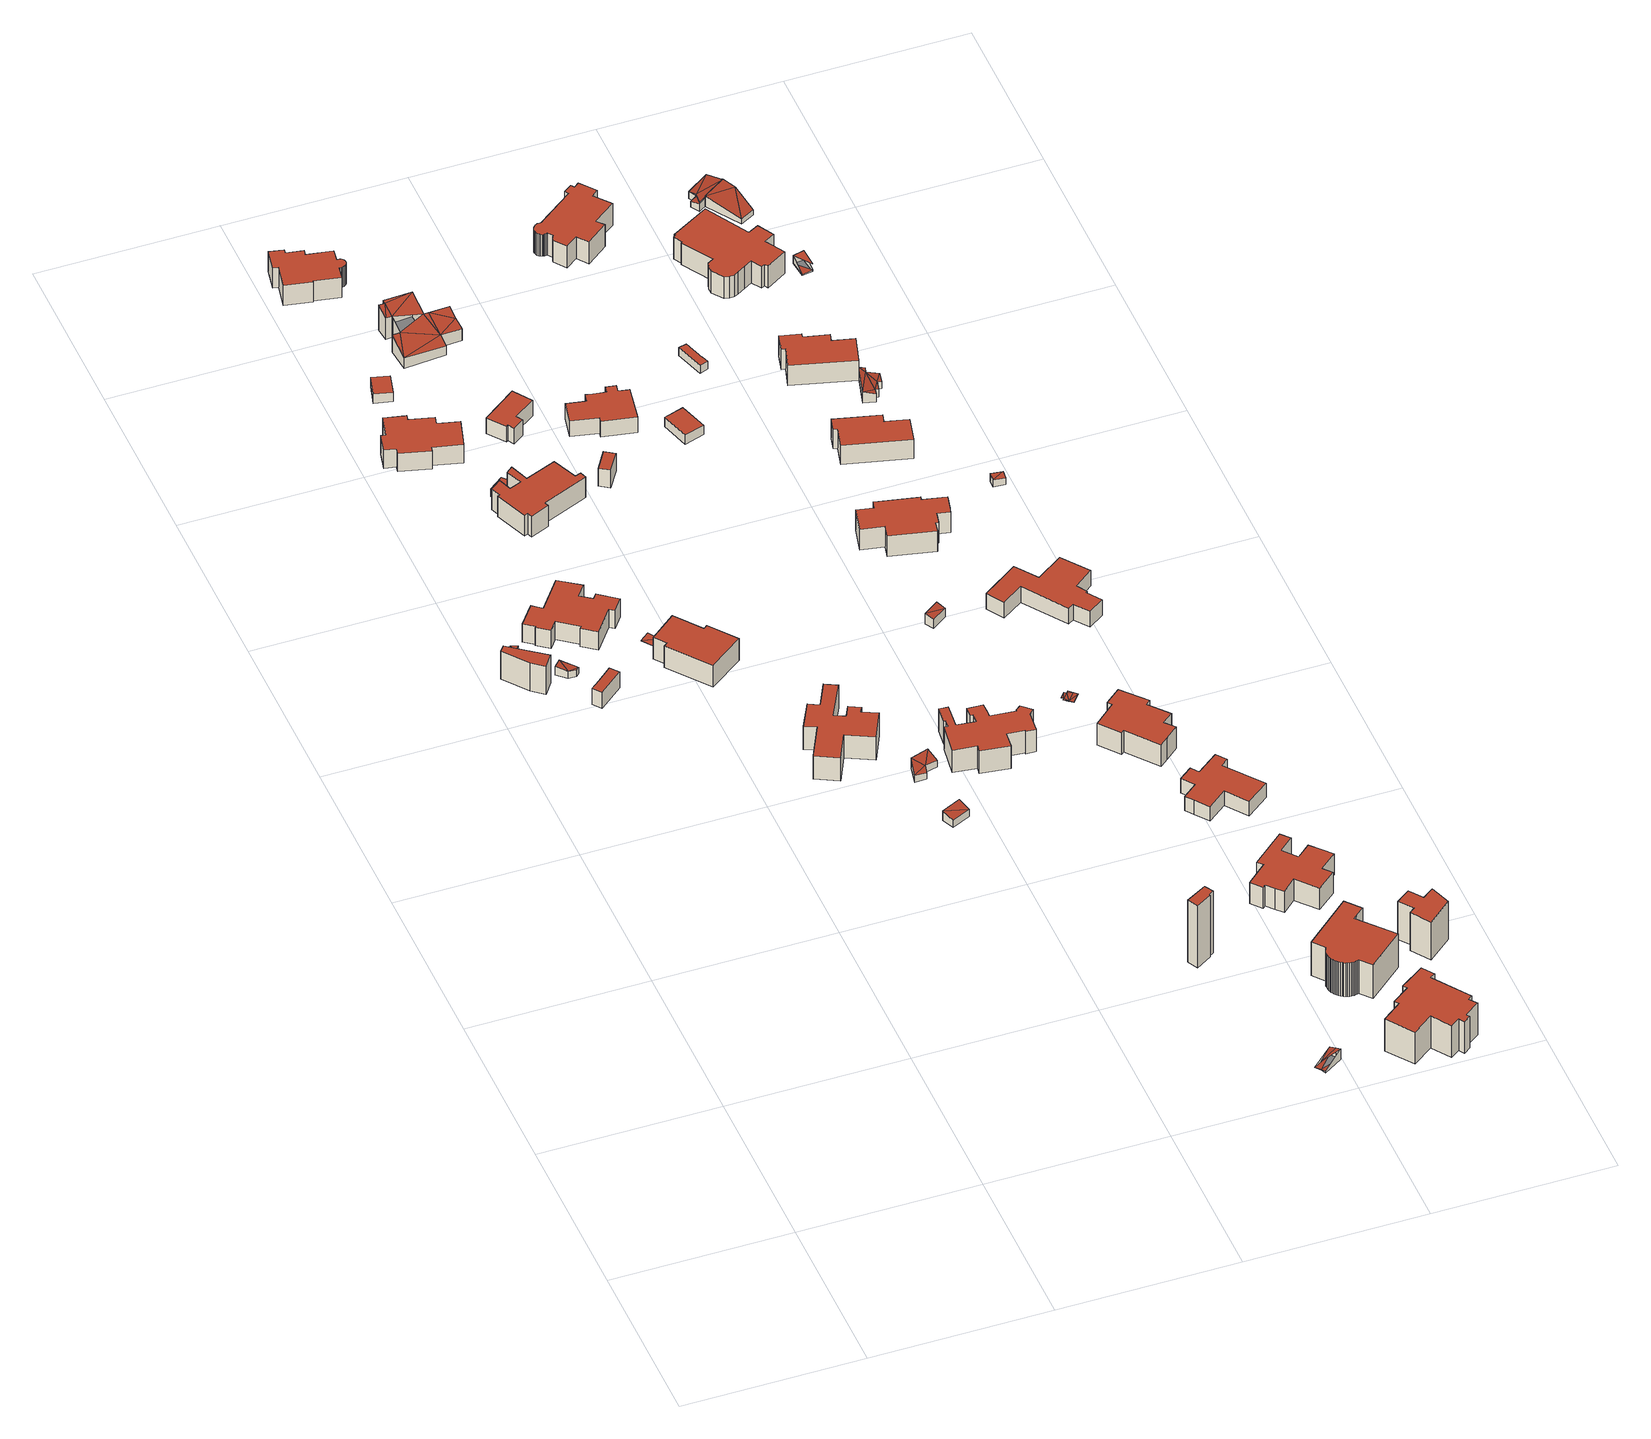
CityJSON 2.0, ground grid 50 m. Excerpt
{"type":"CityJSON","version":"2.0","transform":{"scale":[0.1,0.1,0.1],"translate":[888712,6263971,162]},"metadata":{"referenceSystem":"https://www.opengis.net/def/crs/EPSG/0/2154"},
"CityObjects":{
"building1":{"type":"Building","attributes":{"class":"Building"},"children":["building1-1"]},
"building1-1":{"type":"BuildingPart","parents":["building1"],"geometry":[{"type":"Solid","lod":"2.2","boundaries":[[[[0,1,2,3,4]],[[5,6,7,8,9]],[[9,8,3,4]],[[8,7,2,3]],[[7,6,1,2]],[[6,5,0,1]],[[5,9,4,0]]]],"semantics":{"surfaces":[{"type":"GroundSurface"},{"type":"RoofSurface"},{"type":"WallSurface","on_footprint_edge":true}],"values":[[0,1,2,2,2,2,2]]}}]},
"building2":{"type":"Building","attributes":{"class":"Building"},"children":["building2-1"]},
"building2-1":{"type":"BuildingPart","parents":["building2"],"geometry":[{"type":"Solid","lod":"2.2","boundaries":[[[[10,11,12]],[[13,12,11]],[[14,10,15,16]],[[13,11,15,16]],[[11,10,15]],[[12,14,10]],[[12,13,16,14]]]],"semantics":{"surfaces":[{"type":"RoofSurface","rf_azimuth":184.67,"rf_slope":11.64},{"type":"GroundSurface"},{"type":"WallSurface","on_footprint_edge":true}],"values":[[0,0,1,2,2,2,2]]}}]},
"building3":{"type":"Building","attributes":{"class":"Building"},"children":["building3-1"]},
"building3-1":{"type":"BuildingPart","parents":["building3"],"geometry":[{"type":"Solid","lod":"2.2","boundaries":[[[[17,18,19]],[[20,17,21]],[[19,21,17]],[[22,23,24,25,26]],[[19,18,25,26]],[[18,17,24,25]],[[17,20,23,24]],[[20,21,22,23]],[[21,19,26,22]]]],"semantics":{"surfaces":[{"type":"RoofSurface","rf_azimuth":314.34,"rf_slope":7.93},{"type":"GroundSurface"},{"type":"WallSurface","on_footprint_edge":true}],"values":[[0,0,0,1,2,2,2,2,2]]}}]},
"building4":{"type":"Building","attributes":{"class":"Building"},"children":["building4-1"]},
"building4-1":{"type":"BuildingPart","parents":["building4"],"geometry":[{"type":"Solid","lod":"2.2","boundaries":[[[[27,28,29,30,31]],[[32,33,34,35,36]],[[36,35,30,31]],[[35,34,29,30]],[[34,33,28,29]],[[33,32,27,28]],[[32,36,31,27]]]],"semantics":{"surfaces":[{"type":"GroundSurface"},{"type":"RoofSurface"},{"type":"WallSurface","on_footprint_edge":true}],"values":[[0,1,2,2,2,2,2]]}}]},
"building5":{"type":"Building","attributes":{"class":"Building"},"children":["building5-1"]},
"building5-1":{"type":"BuildingPart","parents":["building5"],"geometry":[{"type":"Solid","lod":"2.2","boundaries":[[[[37,38,39,40,41,42,43,44,45,46,47,48,49,50,51,52,53,54]],[[55,56,57,58,59,60,61,62,63,64,65,66,67,68,69,70,71,72]],[[72,71,53,54]],[[71,70,52,53]],[[70,69,51,52]],[[69,68,50,51]],[[68,67,49,50]],[[67,66,48,49]],[[66,65,47,48]],[[65,64,46,47]],[[64,63,45,46]],[[63,62,44,45]],[[62,61,43,44]],[[61,60,42,43]],[[60,59,41,42]],[[59,58,40,41]],[[58,57,39,40]],[[57,56,38,39]],[[56,55,37,38]],[[55,72,54,37]]]],"semantics":{"surfaces":[{"type":"GroundSurface"},{"type":"RoofSurface"},{"type":"WallSurface","on_footprint_edge":true}],"values":[[0,1,2,2,2,2,2,2,2,2,2,2,2,2,2,2,2,2,2,2]]}}]},
"building6":{"type":"Building","attributes":{"class":"Building"},"children":["building6-1"]},
"building6-1":{"type":"BuildingPart","parents":["building6"],"geometry":[{"type":"Solid","lod":"2.2","boundaries":[[[[73,74,75,76,77,78,79,80,81,82,83,84,85,86,87]],[[88,89,90,91,92,93,94,95,96,97,98,99,100,101,102]],[[102,101,86,87]],[[101,100,85,86]],[[100,99,84,85]],[[99,98,83,84]],[[98,97,82,83]],[[97,96,81,82]],[[96,95,80,81]],[[95,94,79,80]],[[94,93,78,79]],[[93,92,77,78]],[[92,91,76,77]],[[91,90,75,76]],[[90,89,74,75]],[[89,88,73,74]],[[88,102,87,73]]]],"semantics":{"surfaces":[{"type":"GroundSurface"},{"type":"RoofSurface"},{"type":"WallSurface","on_footprint_edge":true}],"values":[[0,1,2,2,2,2,2,2,2,2,2,2,2,2,2,2,2]]}}]},
"building7":{"type":"Building","attributes":{"class":"Building"},"children":["building7-1"]},
"building7-1":{"type":"BuildingPart","parents":["building7"],"geometry":[{"type":"Solid","lod":"2.2","boundaries":[[[[103,104,105]],[[106,105,104]],[[107,108,109,110]],[[106,104,109,110]],[[104,103,108,109]],[[103,105,107,108]],[[105,106,110,107]]]],"semantics":{"surfaces":[{"type":"RoofSurface","rf_azimuth":267.19,"rf_slope":1.7},{"type":"GroundSurface"},{"type":"WallSurface","on_footprint_edge":true}],"values":[[0,0,1,2,2,2,2]]}}]},
"building8":{"type":"Building","attributes":{"class":"Building"},"children":["building8-1"]},
"building8-1":{"type":"BuildingPart","parents":["building8"],"geometry":[{"type":"Solid","lod":"2.2","boundaries":[[[[111,112,113,114]],[[115,116,117,118]],[[118,117,113,114]],[[117,116,112,113]],[[116,115,111,112]],[[115,118,114,111]]]],"semantics":{"surfaces":[{"type":"GroundSurface"},{"type":"RoofSurface"},{"type":"WallSurface","on_footprint_edge":true}],"values":[[0,1,2,2,2,2]]}}]},
"building9":{"type":"Building","attributes":{"class":"Building"},"children":["building9-1"]},
"building9-1":{"type":"BuildingPart","parents":["building9"],"geometry":[{"type":"Solid","lod":"2.2","boundaries":[[[[119,120,121,122,123,124,125,126]],[[127,128,129,130,131,132,133,134]],[[134,133,125,126]],[[133,132,124,125]],[[132,131,123,124]],[[131,130,122,123]],[[130,129,121,122]],[[129,128,120,121]],[[128,127,119,120]],[[127,134,126,119]]]],"semantics":{"surfaces":[{"type":"GroundSurface"},{"type":"RoofSurface"},{"type":"WallSurface","on_footprint_edge":true}],"values":[[0,1,2,2,2,2,2,2,2,2]]}}]},
"building10":{"type":"Building","attributes":{"class":"Building"},"children":["building10-1"]},
"building10-1":{"type":"BuildingPart","parents":["building10"],"geometry":[{"type":"Solid","lod":"2.2","boundaries":[[[[135,136,137,138]],[[139,140,141,142]],[[142,141,137,138]],[[141,140,136,137]],[[140,139,135,136]],[[139,142,138,135]]]],"semantics":{"surfaces":[{"type":"GroundSurface"},{"type":"RoofSurface"},{"type":"WallSurface","on_footprint_edge":true}],"values":[[0,1,2,2,2,2]]}}]},
"building11":{"type":"Building","attributes":{"class":"Building"},"children":["building11-1"]},
"building11-1":{"type":"BuildingPart","parents":["building11"],"geometry":[{"type":"Solid","lod":"2.2","boundaries":[[[[143,144,145,146,147,148,149,150,151,152,153,154,155,156,157,158,159,160]],[[161,162,163,164,165,166,167,168,169,170,171,172,173,174,175,176,177,178]],[[178,177,159,160]],[[177,176,158,159]],[[176,175,157,158]],[[175,174,156,157]],[[174,173,155,156]],[[173,172,154,155]],[[172,171,153,154]],[[171,170,152,153]],[[170,169,151,152]],[[169,168,150,151]],[[168,167,149,150]],[[167,166,148,149]],[[166,165,147,148]],[[165,164,146,147]],[[164,163,145,146]],[[163,162,144,145]],[[162,161,143,144]],[[161,178,160,143]]]],"semantics":{"surfaces":[{"type":"GroundSurface"},{"type":"RoofSurface"},{"type":"WallSurface","on_footprint_edge":true}],"values":[[0,1,2,2,2,2,2,2,2,2,2,2,2,2,2,2,2,2,2,2]]}}]},
"building12":{"type":"Building","attributes":{"class":"Building"},"children":["building12-1"]},
"building12-1":{"type":"BuildingPart","parents":["building12"],"geometry":[{"type":"Solid","lod":"2.2","boundaries":[[[[179,180,181,182,183,184,185,186,187,188,189,190,191,192,193,194,195,196,197,198,199,200,201,202,203,204,205]],[[206,207,208,209,210,211,212,213,214,215,216,217,218,219,220,221,222,223,224,225,226,227,228,229,230,231,232]],[[232,231,204,205]],[[231,230,203,204]],[[230,229,202,203]],[[229,228,201,202]],[[228,227,200,201]],[[227,226,199,200]],[[226,225,198,199]],[[225,224,197,198]],[[224,223,196,197]],[[223,222,195,196]],[[222,221,194,195]],[[221,220,193,194]],[[220,219,192,193]],[[219,218,191,192]],[[218,217,190,191]],[[217,216,189,190]],[[216,215,188,189]],[[215,214,187,188]],[[214,213,186,187]],[[213,212,185,186]],[[212,211,184,185]],[[211,210,183,184]],[[210,209,182,183]],[[209,208,181,182]],[[208,207,180,181]],[[207,206,179,180]],[[206,232,205,179]]]],"semantics":{"surfaces":[{"type":"GroundSurface"},{"type":"RoofSurface"},{"type":"WallSurface","on_footprint_edge":true}],"values":[[0,1,2,2,2,2,2,2,2,2,2,2,2,2,2,2,2,2,2,2,2,2,2,2,2,2,2,2,2]]}}]},
"building13":{"type":"Building","attributes":{"class":"Building"},"children":["building13-1"]},
"building13-1":{"type":"BuildingPart","parents":["building13"],"geometry":[{"type":"Solid","lod":"2.2","boundaries":[[[[233,234,235,236,237,238,239,240,241,242,243,244,245,246,247,248]],[[249,250,251,252,253,254,255,256,257,258,259,260,261,262,263,264]],[[264,263,247,248]],[[263,262,246,247]],[[262,261,245,246]],[[261,260,244,245]],[[260,259,243,244]],[[259,258,242,243]],[[258,257,241,242]],[[257,256,240,241]],[[256,255,239,240]],[[255,254,238,239]],[[254,253,237,238]],[[253,252,236,237]],[[252,251,235,236]],[[251,250,234,235]],[[250,249,233,234]],[[249,264,248,233]]]],"semantics":{"surfaces":[{"type":"GroundSurface"},{"type":"RoofSurface"},{"type":"WallSurface","on_footprint_edge":true}],"values":[[0,1,2,2,2,2,2,2,2,2,2,2,2,2,2,2,2,2]]}}]},
"building14":{"type":"Building","attributes":{"class":"Building"},"children":["building14-1"]},
"building14-1":{"type":"BuildingPart","parents":["building14"],"geometry":[{"type":"Solid","lod":"2.2","boundaries":[[[[265,266,267,268,269,270,271,272]],[[273,274,275,276,277,278,279,280]],[[280,279,271,272]],[[279,278,270,271]],[[278,277,269,270]],[[277,276,268,269]],[[276,275,267,268]],[[275,274,266,267]],[[274,273,265,266]],[[273,280,272,265]]]],"semantics":{"surfaces":[{"type":"GroundSurface"},{"type":"RoofSurface"},{"type":"WallSurface","on_footprint_edge":true}],"values":[[0,1,2,2,2,2,2,2,2,2]]}}]},
"building15":{"type":"Building","attributes":{"class":"Building"},"children":["building15-1"]},
"building15-1":{"type":"BuildingPart","parents":["building15"],"geometry":[{"type":"MultiSurface","lod":"2.2","boundaries":[[[281,282,283]],[[284,283,282]],[[283,284,285]],[[285,286,283]],[[285,284,287]],[[288,289,290]],[[291,292,289]],[[292,290,289]],[[287,290,292]],[[293,290,287]],[[294,290,295]],[[293,295,290]],[[295,293,296]],[[297,298,299,300,301,302,303,304,305,306,307,308,309,310,311,312,313]],[[293,314,312,313]],[[314,284,311,312]],[[284,282,310,311]],[[282,281,309,310]],[[281,283,308,309]],[[283,286,307,308]],[[286,285,306,307]],[[285,287,305,306]],[[287,292,304,305]],[[292,291,303,304]],[[291,289,302,303]],[[289,288,301,302]],[[288,290,300,301]],[[290,294,299,300]],[[294,295,298,299]],[[295,296,297,298]],[[296,293,313,297]]],"semantics":{"surfaces":[{"type":"RoofSurface","rf_azimuth":283.32,"rf_slope":17.16},{"type":"GroundSurface"},{"type":"WallSurface","on_footprint_edge":true}],"values":[0,0,0,0,0,0,0,0,0,0,0,0,0,1,2,2,2,2,2,2,2,2,2,2,2,2,2,2,2,2,2]}}]},
"building16":{"type":"Building","attributes":{"class":"Building"},"children":["building16-1"]},
"building16-1":{"type":"BuildingPart","parents":["building16"],"geometry":[{"type":"Solid","lod":"2.2","boundaries":[[[[315,316,317]],[[318,315,317]],[[319,320,321,322]],[[317,316,321,322]],[[316,315,320,321]],[[315,318,319,320]],[[318,317,322,319]]]],"semantics":{"surfaces":[{"type":"RoofSurface","rf_azimuth":296.34,"rf_slope":15.09},{"type":"GroundSurface"},{"type":"WallSurface","on_footprint_edge":true}],"values":[[0,0,1,2,2,2,2]]}}]},
"building17":{"type":"Building","attributes":{"class":"Building"},"children":["building17-1"]},
"building17-1":{"type":"BuildingPart","parents":["building17"],"geometry":[{"type":"Solid","lod":"2.2","boundaries":[[[[323,324,325]],[[326,325,327]],[[325,326,323]],[[328,327,325]],[[329,330,331,332,333,334]],[[328,325,333,334]],[[325,324,332,333]],[[324,323,331,332]],[[323,326,330,331]],[[326,327,329,330]],[[327,328,334,329]]]],"semantics":{"surfaces":[{"type":"RoofSurface","rf_azimuth":299.4,"rf_slope":14.54},{"type":"GroundSurface"},{"type":"WallSurface","on_footprint_edge":true}],"values":[[0,0,0,0,1,2,2,2,2,2,2]]}}]},
"building18":{"type":"Building","attributes":{"class":"Building"},"children":["building18-1"]},
"building18-1":{"type":"BuildingPart","parents":["building18"],"geometry":[{"type":"Solid","lod":"2.2","boundaries":[[[[335,336,337,338]],[[339,340,341,342]],[[342,341,337,338]],[[341,340,336,337]],[[340,339,335,336]],[[339,342,338,335]]]],"semantics":{"surfaces":[{"type":"GroundSurface"},{"type":"RoofSurface"},{"type":"WallSurface","on_footprint_edge":true}],"values":[[0,1,2,2,2,2]]}}]},
"building19":{"type":"Building","attributes":{"class":"Building"},"children":["building19-1"]},
"building19-1":{"type":"BuildingPart","parents":["building19"],"geometry":[{"type":"Solid","lod":"2.2","boundaries":[[[[343,344,345,346,347,348,349,350,351,352,353,354,355]],[[356,357,358,359,360,361,362,363,364,365,366,367,368]],[[368,367,354,355]],[[367,366,353,354]],[[366,365,352,353]],[[365,364,351,352]],[[364,363,350,351]],[[363,362,349,350]],[[362,361,348,349]],[[361,360,347,348]],[[360,359,346,347]],[[359,358,345,346]],[[358,357,344,345]],[[357,356,343,344]],[[356,368,355,343]]]],"semantics":{"surfaces":[{"type":"GroundSurface"},{"type":"RoofSurface"},{"type":"WallSurface","on_footprint_edge":true}],"values":[[0,1,2,2,2,2,2,2,2,2,2,2,2,2,2]]}}]},
"building20":{"type":"Building","attributes":{"class":"Building"},"children":["building20-1"]},
"building20-1":{"type":"BuildingPart","parents":["building20"],"geometry":[{"type":"Solid","lod":"2.2","boundaries":[[[[369,370,371,372,373,374]],[[375,376,377,378,379,380]],[[380,379,373,374]],[[379,378,372,373]],[[378,377,371,372]],[[377,376,370,371]],[[376,375,369,370]],[[375,380,374,369]]]],"semantics":{"surfaces":[{"type":"GroundSurface"},{"type":"RoofSurface"},{"type":"WallSurface","on_footprint_edge":true}],"values":[[0,1,2,2,2,2,2,2]]}}]},
"building21":{"type":"Building","attributes":{"class":"Building"},"children":["building21-1"]},
"building21-1":{"type":"BuildingPart","parents":["building21"],"geometry":[{"type":"MultiSurface","lod":"2.2","boundaries":[[[381,382,383]],[[384,381,385]],[[386,387,388]],[[389,388,387]],[[390,391,384,392,393,394]],[[389,382,393,394]],[[382,381,392,393]],[[381,384,392]],[[386,391,384]],[[386,388,390,391]],[[388,389,394,390]]],"semantics":{"surfaces":[{"type":"RoofSurface","rf_azimuth":135.31,"rf_slope":7.57},{"type":"RoofSurface","rf_azimuth":124.21,"rf_slope":14.08},{"type":"GroundSurface"},{"type":"WallSurface","on_footprint_edge":true}],"values":[0,0,1,1,2,3,3,3,3,3,3]}}]},
"building22":{"type":"Building","attributes":{"class":"Building"},"children":["building22-1"]},
"building22-1":{"type":"BuildingPart","parents":["building22"],"geometry":[{"type":"Solid","lod":"2.2","boundaries":[[[[395,396,397,398,399,400,401,402,403,404,405,406,407,408,409,410,411,412,413,414,415,416,417,418,419,420,421,422]],[[423,424,425,426,427,428,429,430,431,432,433,434,435,436,437,438,439,440,441,442,443,444,445,446,447,448,449,450]],[[450,449,421,422]],[[449,448,420,421]],[[448,447,419,420]],[[447,446,418,419]],[[446,445,417,418]],[[445,444,416,417]],[[444,443,415,416]],[[443,442,414,415]],[[442,441,413,414]],[[441,440,412,413]],[[440,439,411,412]],[[439,438,410,411]],[[438,437,409,410]],[[437,436,408,409]],[[436,435,407,408]],[[435,434,406,407]],[[434,433,405,406]],[[433,432,404,405]],[[432,431,403,404]],[[431,430,402,403]],[[430,429,401,402]],[[429,428,400,401]],[[428,427,399,400]],[[427,426,398,399]],[[426,425,397,398]],[[425,424,396,397]],[[424,423,395,396]],[[423,450,422,395]]]],"semantics":{"surfaces":[{"type":"GroundSurface"},{"type":"RoofSurface"},{"type":"WallSurface","on_footprint_edge":true}],"values":[[0,1,2,2,2,2,2,2,2,2,2,2,2,2,2,2,2,2,2,2,2,2,2,2,2,2,2,2,2,2]]}}]},
"building23":{"type":"Building","attributes":{"class":"Building"},"children":["building23-1"]},
"building23-1":{"type":"BuildingPart","parents":["building23"],"geometry":[{"type":"Solid","lod":"2.2","boundaries":[[[[451,452,453,454]],[[455,456,457,458]],[[458,457,453,454]],[[457,456,452,453]],[[456,455,451,452]],[[455,458,454,451]]]],"semantics":{"surfaces":[{"type":"GroundSurface"},{"type":"RoofSurface"},{"type":"WallSurface","on_footprint_edge":true}],"values":[[0,1,2,2,2,2]]}}]},
"building24":{"type":"Building","attributes":{"class":"Building"},"children":["building24-1"]},
"building24-1":{"type":"BuildingPart","parents":["building24"],"geometry":[{"type":"Solid","lod":"2.2","boundaries":[[[[459,460,461]],[[462,459,461]],[[463,464,465,466]],[[461,460,465,466]],[[460,459,464,465]],[[459,462,463,464]],[[462,461,466,463]]]],"semantics":{"surfaces":[{"type":"RoofSurface","rf_azimuth":305.24,"rf_slope":14.64},{"type":"GroundSurface"},{"type":"WallSurface","on_footprint_edge":true}],"values":[[0,0,1,2,2,2,2]]}}]},
"building25":{"type":"Building","attributes":{"class":"Building"},"children":["building25-1"]},
"building25-1":{"type":"BuildingPart","parents":["building25"],"geometry":[{"type":"Solid","lod":"2.2","boundaries":[[[[467,468,469,470,471,472,473,474,475,476,477,478,479,480,481,482,483,484,485,486,487,488,489,490,491,492,493,494,495,496,497,498,499,500,501]],[[502,503,504,505,506,507,508,509,510,511,512,513,514,515,516,517,518,519,520,521,522,523,524,525,526,527,528,529,530,531,532,533,534,535,536]],[[536,535,500,501]],[[535,534,499,500]],[[534,533,498,499]],[[533,532,497,498]],[[532,531,496,497]],[[531,530,495,496]],[[530,529,494,495]],[[529,528,493,494]],[[528,527,492,493]],[[527,526,491,492]],[[526,525,490,491]],[[525,524,489,490]],[[524,523,488,489]],[[523,522,487,488]],[[522,521,486,487]],[[521,520,485,486]],[[520,519,484,485]],[[519,518,483,484]],[[518,517,482,483]],[[517,516,481,482]],[[516,515,480,481]],[[515,514,479,480]],[[514,513,478,479]],[[513,512,477,478]],[[512,511,476,477]],[[511,510,475,476]],[[510,509,474,475]],[[509,508,473,474]],[[508,507,472,473]],[[507,506,471,472]],[[506,505,470,471]],[[505,504,469,470]],[[504,503,468,469]],[[503,502,467,468]],[[502,536,501,467]]]],"semantics":{"surfaces":[{"type":"GroundSurface"},{"type":"RoofSurface"},{"type":"WallSurface","on_footprint_edge":true}],"values":[[0,1,2,2,2,2,2,2,2,2,2,2,2,2,2,2,2,2,2,2,2,2,2,2,2,2,2,2,2,2,2,2,2,2,2,2,2]]}}]},
"building26":{"type":"Building","attributes":{"class":"Building"},"children":["building26-1"]},
"building26-1":{"type":"BuildingPart","parents":["building26"],"geometry":[{"type":"Solid","lod":"2.2","boundaries":[[[[537,538,539]],[[540,537,541]],[[540,542,537]],[[539,541,537]],[[541,539,543]],[[544,541,543]],[[543,539,545]],[[546,545,539]],[[547,548,549,550,551,552,553,554,555,546]],[[539,555,546]],[[539,538,554,555]],[[538,537,553,554]],[[537,542,552,553]],[[542,540,551,552]],[[540,541,550,551]],[[541,544,549,550]],[[544,543,548,549]],[[543,545,547,548]],[[545,546,547]]]],"semantics":{"surfaces":[{"type":"RoofSurface","rf_azimuth":269.28,"rf_slope":2.8},{"type":"GroundSurface"},{"type":"WallSurface","on_footprint_edge":true}],"values":[[0,0,0,0,0,0,0,0,1,2,2,2,2,2,2,2,2,2,2]]}}]},
"building27":{"type":"Building","attributes":{"class":"Building"},"children":["building27-1"]},
"building27-1":{"type":"BuildingPart","parents":["building27"],"geometry":[{"type":"Solid","lod":"2.2","boundaries":[[[[556,557,558,559,560,561,562,563,564,565,566,567,568,569,570,571,572,573]],[[574,575,576,577,578,579,580,581,582,583,584,585,586,587,588,589,590,591]],[[591,590,572,573]],[[590,589,571,572]],[[589,588,570,571]],[[588,587,569,570]],[[587,586,568,569]],[[586,585,567,568]],[[585,584,566,567]],[[584,583,565,566]],[[583,582,564,565]],[[582,581,563,564]],[[581,580,562,563]],[[580,579,561,562]],[[579,578,560,561]],[[578,577,559,560]],[[577,576,558,559]],[[576,575,557,558]],[[575,574,556,557]],[[574,591,573,556]]]],"semantics":{"surfaces":[{"type":"GroundSurface"},{"type":"RoofSurface"},{"type":"WallSurface","on_footprint_edge":true}],"values":[[0,1,2,2,2,2,2,2,2,2,2,2,2,2,2,2,2,2,2,2]]}}]},
"building28":{"type":"Building","attributes":{"class":"Building"},"children":["building28-1"]},
"building28-1":{"type":"BuildingPart","parents":["building28"],"geometry":[{"type":"Solid","lod":"2.2","boundaries":[[[[592,593,594,595,596,597]],[[598,599,600,601,602,603]],[[603,602,596,597]],[[602,601,595,596]],[[601,600,594,595]],[[600,599,593,594]],[[599,598,592,593]],[[598,603,597,592]]]],"semantics":{"surfaces":[{"type":"GroundSurface"},{"type":"RoofSurface"},{"type":"WallSurface","on_footprint_edge":true}],"values":[[0,1,2,2,2,2,2,2]]}}]},
"building29":{"type":"Building","attributes":{"class":"Building"},"children":["building29-1"]},
"building29-1":{"type":"BuildingPart","parents":["building29"],"geometry":[{"type":"Solid","lod":"2.2","boundaries":[[[[604,605,606,607,608,609,610,611,612,613,614,615,616,617,618,619,620]],[[621,622,623,624,625,626,627,628,629,630,631,632,633,634,635,636,637]],[[637,636,619,620]],[[636,635,618,619]],[[635,634,617,618]],[[634,633,616,617]],[[633,632,615,616]],[[632,631,614,615]],[[631,630,613,614]],[[630,629,612,613]],[[629,628,611,612]],[[628,627,610,611]],[[627,626,609,610]],[[626,625,608,609]],[[625,624,607,608]],[[624,623,606,607]],[[623,622,605,606]],[[622,621,604,605]],[[621,637,620,604]]]],"semantics":{"surfaces":[{"type":"GroundSurface"},{"type":"RoofSurface"},{"type":"WallSurface","on_footprint_edge":true}],"values":[[0,1,2,2,2,2,2,2,2,2,2,2,2,2,2,2,2,2,2]]}}]},
"building30":{"type":"Building","attributes":{"class":"Building"},"children":["building30-1"]},
"building30-1":{"type":"BuildingPart","parents":["building30"],"geometry":[{"type":"Solid","lod":"2.2","boundaries":[[[[638,639,640,641,642,643,644,645,646,647,648,649,650,651,652,653]],[[654,655,656,657,658,659,660,661,662,663,664,665,666,667,668,669]],[[669,668,652,653]],[[668,667,651,652]],[[667,666,650,651]],[[666,665,649,650]],[[665,664,648,649]],[[664,663,647,648]],[[663,662,646,647]],[[662,661,645,646]],[[661,660,644,645]],[[660,659,643,644]],[[659,658,642,643]],[[658,657,641,642]],[[657,656,640,641]],[[656,655,639,640]],[[655,654,638,639]],[[654,669,653,638]]]],"semantics":{"surfaces":[{"type":"GroundSurface"},{"type":"RoofSurface"},{"type":"WallSurface","on_footprint_edge":true}],"values":[[0,1,2,2,2,2,2,2,2,2,2,2,2,2,2,2,2,2]]}}]},
"building31":{"type":"Building","attributes":{"class":"Building"},"children":["building31-1"]},
"building31-1":{"type":"BuildingPart","parents":["building31"],"geometry":[{"type":"Solid","lod":"2.2","boundaries":[[[[670,671,672,673,674,675,676,677,678,679,680,681,682]],[[683,684,685,686,687,688,689,690,691,692,693,694,695]],[[695,694,681,682]],[[694,693,680,681]],[[693,692,679,680]],[[692,691,678,679]],[[691,690,677,678]],[[690,689,676,677]],[[689,688,675,676]],[[688,687,674,675]],[[687,686,673,674]],[[686,685,672,673]],[[685,684,671,672]],[[684,683,670,671]],[[683,695,682,670]]]],"semantics":{"surfaces":[{"type":"GroundSurface"},{"type":"RoofSurface"},{"type":"WallSurface","on_footprint_edge":true}],"values":[[0,1,2,2,2,2,2,2,2,2,2,2,2,2,2]]}}]},
"building32":{"type":"Building","attributes":{"class":"Building"},"children":["building32-1"]},
"building32-1":{"type":"BuildingPart","parents":["building32"],"geometry":[{"type":"Solid","lod":"2.2","boundaries":[[[[696,697,698,699,700,701,702,703,704,705,706,707,708]],[[709,710,711,712,713,714,715,716,717,718,719,720,721]],[[721,720,707,708]],[[720,719,706,707]],[[719,718,705,706]],[[718,717,704,705]],[[717,716,703,704]],[[716,715,702,703]],[[715,714,701,702]],[[714,713,700,701]],[[713,712,699,700]],[[712,711,698,699]],[[711,710,697,698]],[[710,709,696,697]],[[709,721,708,696]]]],"semantics":{"surfaces":[{"type":"GroundSurface"},{"type":"RoofSurface"},{"type":"WallSurface","on_footprint_edge":true}],"values":[[0,1,2,2,2,2,2,2,2,2,2,2,2,2,2]]}}]},
"building33":{"type":"Building","attributes":{"class":"Building"},"children":["building33-1"]},
"building33-1":{"type":"BuildingPart","parents":["building33"],"geometry":[{"type":"Solid","lod":"2.2","boundaries":[[[[722,723,724,725,726,727,728,729,730,731,732,733,734,735,736,737,738,739,740,741,742,743,744,745,746,747,748,749,750,751,752,753,754,755,756,757,758,759,760,761]],[[762,763,764,765,766,767,768,769,770,771,772,773,774,775,776,777,778,779,780,781,782,783,784,785,786,787,788,789,790,791,792,793,794,795,796,797,798,799,800,801]],[[801,800,760,761]],[[800,799,759,760]],[[799,798,758,759]],[[798,797,757,758]],[[797,796,756,757]],[[796,795,755,756]],[[795,794,754,755]],[[794,793,753,754]],[[793,792,752,753]],[[792,791,751,752]],[[791,790,750,751]],[[790,789,749,750]],[[789,788,748,749]],[[788,787,747,748]],[[787,786,746,747]],[[786,785,745,746]],[[785,784,744,745]],[[784,783,743,744]],[[783,782,742,743]],[[782,781,741,742]],[[781,780,740,741]],[[780,779,739,740]],[[779,778,738,739]],[[778,777,737,738]],[[777,776,736,737]],[[776,775,735,736]],[[775,774,734,735]],[[774,773,733,734]],[[773,772,732,733]],[[772,771,731,732]],[[771,770,730,731]],[[770,769,729,730]],[[769,768,728,729]],[[768,767,727,728]],[[767,766,726,727]],[[766,765,725,726]],[[765,764,724,725]],[[764,763,723,724]],[[763,762,722,723]],[[762,801,761,722]]]],"semantics":{"surfaces":[{"type":"GroundSurface"},{"type":"RoofSurface"},{"type":"WallSurface","on_footprint_edge":true}],"values":[[0,1,2,2,2,2,2,2,2,2,2,2,2,2,2,2,2,2,2,2,2,2,2,2,2,2,2,2,2,2,2,2,2,2,2,2,2,2,2,2,2,2]]}}]},
"building34":{"type":"Building","attributes":{"class":"Building"},"children":["building34-1"]},
"building34-1":{"type":"BuildingPart","parents":["building34"],"geometry":[{"type":"Solid","lod":"2.2","boundaries":[[[[802,803,804,805,806,807,808,809]],[[810,811,812,813,814,815,816,817]],[[817,816,808,809]],[[816,815,807,808]],[[815,814,806,807]],[[814,813,805,806]],[[813,812,804,805]],[[812,811,803,804]],[[811,810,802,803]],[[810,817,809,802]]]],"semantics":{"surfaces":[{"type":"GroundSurface"},{"type":"RoofSurface"},{"type":"WallSurface","on_footprint_edge":true}],"values":[[0,1,2,2,2,2,2,2,2,2]]}}]},
"building35":{"type":"Building","attributes":{"class":"Building"},"children":["building35-1"]},
"building35-1":{"type":"BuildingPart","parents":["building35"],"geometry":[{"type":"Solid","lod":"2.2","boundaries":[[[[818,819,820,821,822,823,824,825,826,827,828,829,830,831]],[[832,833,834,835,836,837,838,839,840,841,842,843,844,845]],[[845,844,830,831]],[[844,843,829,830]],[[843,842,828,829]],[[842,841,827,828]],[[841,840,826,827]],[[840,839,825,826]],[[839,838,824,825]],[[838,837,823,824]],[[837,836,822,823]],[[836,835,821,822]],[[835,834,820,821]],[[834,833,819,820]],[[833,832,818,819]],[[832,845,831,818]]]],"semantics":{"surfaces":[{"type":"GroundSurface"},{"type":"RoofSurface"},{"type":"WallSurface","on_footprint_edge":true}],"values":[[0,1,2,2,2,2,2,2,2,2,2,2,2,2,2,2]]}}]},
"building36":{"type":"Building","attributes":{"class":"Building"},"children":["building36-1"]},
"building36-1":{"type":"BuildingPart","parents":["building36"],"geometry":[{"type":"Solid","lod":"2.2","boundaries":[[[[846,847,848,849,850,851,852,853]],[[854,855,856,857,858,859,860,861]],[[861,860,852,853]],[[860,859,851,852]],[[859,858,850,851]],[[858,857,849,850]],[[857,856,848,849]],[[856,855,847,848]],[[855,854,846,847]],[[854,861,853,846]]]],"semantics":{"surfaces":[{"type":"GroundSurface"},{"type":"RoofSurface"},{"type":"WallSurface","on_footprint_edge":true}],"values":[[0,1,2,2,2,2,2,2,2,2]]}}]},
"building37":{"type":"Building","attributes":{"class":"Building"},"children":["building37-1"]},
"building37-1":{"type":"BuildingPart","parents":["building37"],"geometry":[{"type":"Solid","lod":"2.2","boundaries":[[[[862,863,864,865,866,867,868,869,870,871]],[[872,873,874,875,876,877,878,879,880,881]],[[881,880,870,871]],[[880,879,869,870]],[[879,878,868,869]],[[878,877,867,868]],[[877,876,866,867]],[[876,875,865,866]],[[875,874,864,865]],[[874,873,863,864]],[[873,872,862,863]],[[872,881,871,862]]]],"semantics":{"surfaces":[{"type":"GroundSurface"},{"type":"RoofSurface"},{"type":"WallSurface","on_footprint_edge":true}],"values":[[0,1,2,2,2,2,2,2,2,2,2,2]]}}]},
"building38":{"type":"Building","attributes":{"class":"Building"},"children":["building38-1"]},
"building38-1":{"type":"BuildingPart","parents":["building38"],"geometry":[{"type":"Solid","lod":"2.2","boundaries":[[[[882,883,884]],[[885,886,887]],[[882,887,886]],[[888,887,889]],[[882,889,887]],[[889,882,890]],[[891,889,890]],[[884,890,882]],[[892,893,894,895,896,897,898,899,900,901]],[[884,883,900,901]],[[883,882,899,900]],[[882,886,898,899]],[[886,885,897,898]],[[885,887,896,897]],[[887,888,895,896]],[[888,889,894,895]],[[889,891,893,894]],[[891,890,892,893]],[[890,884,901,892]]]],"semantics":{"surfaces":[{"type":"RoofSurface","rf_azimuth":344.69,"rf_slope":15.63},{"type":"GroundSurface"},{"type":"WallSurface","on_footprint_edge":true}],"values":[[0,0,0,0,0,0,0,0,1,2,2,2,2,2,2,2,2,2,2]]}}]},
"building39":{"type":"Building","attributes":{"class":"Building"},"children":["building39-1"]},
"building39-1":{"type":"BuildingPart","parents":["building39"],"geometry":[{"type":"Solid","lod":"2.2","boundaries":[[[[902,903,904,905,906,907,908,909,910,911,912,913,914,915,916,917,918,919,920,921,922,923,924,925]],[[926,927,928,929,930,931,932,933,934,935,936,937,938,939,940,941,942,943,944,945,946,947,948,949]],[[949,948,924,925]],[[948,947,923,924]],[[947,946,922,923]],[[946,945,921,922]],[[945,944,920,921]],[[944,943,919,920]],[[943,942,918,919]],[[942,941,917,918]],[[941,940,916,917]],[[940,939,915,916]],[[939,938,914,915]],[[938,937,913,914]],[[937,936,912,913]],[[936,935,911,912]],[[935,934,910,911]],[[934,933,909,910]],[[933,932,908,909]],[[932,931,907,908]],[[931,930,906,907]],[[930,929,905,906]],[[929,928,904,905]],[[928,927,903,904]],[[927,926,902,903]],[[926,949,925,902]]]],"semantics":{"surfaces":[{"type":"GroundSurface"},{"type":"RoofSurface"},{"type":"WallSurface","on_footprint_edge":true}],"values":[[0,1,2,2,2,2,2,2,2,2,2,2,2,2,2,2,2,2,2,2,2,2,2,2,2,2]]}}]},
"building40":{"type":"Building","attributes":{"class":"Building"},"children":["building40-1"]},
"building40-1":{"type":"BuildingPart","parents":["building40"],"geometry":[{"type":"Solid","lod":"2.2","boundaries":[[[[950,951,952]],[[953,950,952]],[[954,955,956,957]],[[952,951,956,957]],[[951,950,955,956]],[[950,953,954,955]],[[953,952,957,954]]]],"semantics":{"surfaces":[{"type":"RoofSurface","rf_azimuth":266.37,"rf_slope":10.19},{"type":"GroundSurface"},{"type":"WallSurface","on_footprint_edge":true}],"values":[[0,0,1,2,2,2,2]]}}]},
"building41":{"type":"Building","attributes":{"class":"Building"},"children":["building41-1"]},
"building41-1":{"type":"BuildingPart","parents":["building41"],"geometry":[{"type":"MultiSurface","lod":"2.2","boundaries":[[[958,959,960]],[[961,958,960]],[[962,963,964]],[[960,965,961]],[[966,967,968,969,970,971]],[[963,959,970,971]],[[959,958,969,970]],[[958,961,968,969]],[[961,962,967,968]],[[962,964,966,967]],[[964,963,971,966]]],"semantics":{"surfaces":[{"type":"RoofSurface","rf_azimuth":128.32,"rf_slope":10.89},{"type":"RoofSurface","rf_azimuth":140.12,"rf_slope":10.48},{"type":"GroundSurface"},{"type":"WallSurface","on_footprint_edge":true}],"values":[0,0,1,0,2,3,3,3,3,3,3]}}]},
"building42":{"type":"Building","attributes":{"class":"Building"},"children":["building42-1"]},
"building42-1":{"type":"BuildingPart","parents":["building42"],"geometry":[{"type":"Solid","lod":"2.2","boundaries":[[[[972,973,974]],[[975,972,976]],[[974,976,972]],[[977,978,979,968,980]],[[974,973,968,980]],[[973,972,979,968]],[[972,975,978,979]],[[975,976,977,978]],[[976,974,980,977]]]],"semantics":{"surfaces":[{"type":"RoofSurface","rf_azimuth":298.74,"rf_slope":8.97},{"type":"GroundSurface"},{"type":"WallSurface","on_footprint_edge":true}],"values":[[0,0,0,1,2,2,2,2,2]]}}]},
"building43":{"type":"Building","attributes":{"class":"Building"},"children":["building43-1"]},
"building43-1":{"type":"BuildingPart","parents":["building43"],"geometry":[{"type":"MultiSurface","lod":"2.2","boundaries":[[[981,982,983]],[[984,985,986]],[[987,988,989,990]],[[984,982,989,990]],[[982,981,988,989]],[[981,985,987,988]],[[985,984,990,987]]],"semantics":{"surfaces":[{"type":"RoofSurface","rf_azimuth":225.46,"rf_slope":11.71},{"type":"RoofSurface","rf_azimuth":185.52,"rf_slope":7.43},{"type":"GroundSurface"},{"type":"WallSurface","on_footprint_edge":true}],"values":[0,1,2,3,3,3,3]}}]}
},
"vertices":[
[132,2046,80],[34,2120,80],[22,2105,80],[74,2038,80],[107,2011,80],[132,2046,174],[34,2120,174],[22,2105,174],[74,2038,174],[107,2011,174],
[67,2172,101],[84,2161,104],[78,2188,103],[95,2177,107],[78,2188,101],[84,2161,101],[95,2177,101],
[172,2030,120],[195,2029,118],[203,2037,118],[146,2053,125],[164,2072,125],[164,2072,97],[146,2053,97],[172,2030,97],[195,2029,97],[203,2037,97],
[269,1997,74],[228,1962,74],[202,1942,74],[221,1919,74],[288,1974,74],[269,1997,128],[228,1962,128],[202,1942,128],[221,1919,128],[288,1974,128],
[234,2109,117],[273,2081,117],[326,2150,117],[340,2140,117],[367,2176,117],[316,2215,117],[305,2201,117],[274,2223,117],[300,2256,117],[242,2298,117],[176,2212,117],[150,2232,117],[106,2176,117],[134,2156,117],[131,2152,117],[164,2128,117],[185,2155,117],[239,2115,117],[234,2109,177],[273,2081,177],[326,2150,177],[340,2140,177],[367,2176,177],[316,2215,177],[305,2201,177],[274,2223,177],[300,2256,177],[242,2298,177],[176,2212,177],[150,2232,177],[106,2176,177],[134,2156,177],[131,2152,177],[164,2128,177],[185,2155,177],[239,2115,177],
[50,2902,106],[47,2888,106],[130,2867,106],[133,2880,106],[212,2860,106],[235,2943,106],[176,2958,106],[182,2980,106],[115,2997,106],[118,3011,106],[59,3025,106],[43,2963,106],[31,2965,106],[19,2912,106],[51,2905,106],[50,2902,167],[47,2888,167],[130,2867,167],[133,2880,167],[212,2860,167],[235,2943,167],[176,2958,167],[182,2980,167],[115,2997,167],[118,3011,167],[59,3025,167],[43,2963,167],[31,2965,167],[19,2912,167],[51,2905,167],
[406,2088,125],[381,2068,125],[428,2057,124],[402,2039,124],[428,2057,123],[406,2088,123],[381,2068,123],[402,2039,123],
[143,3192,109],[96,3204,109],[79,3144,109],[128,3132,109],[143,3192,140],[96,3204,140],[79,3144,140],[128,3132,140],
[400,1956,122],[488,1845,122],[583,1915,122],[526,1989,122],[515,1981,122],[459,2054,122],[385,1995,122],[411,1964,122],[400,1956,194],[488,1845,194],[583,1915,194],[526,1989,194],[515,1981,194],[459,2054,194],[385,1995,194],[411,1964,194],
[266,2741,116],[226,2710,116],[244,2688,116],[285,2719,116],[266,2741,140],[226,2710,140],[244,2688,140],[285,2719,140],
[392,2702,116],[306,2668,116],[286,2721,116],[269,2707,116],[287,2661,116],[254,2648,116],[240,2685,116],[211,2663,116],[221,2635,116],[216,2633,116],[253,2542,116],[262,2546,116],[267,2533,116],[320,2555,116],[315,2568,116],[445,2622,116],[438,2639,116],[422,2633,116],[392,2702,185],[306,2668,185],[286,2721,185],[269,2707,185],[287,2661,185],[254,2648,185],[240,2685,185],[211,2663,185],[221,2635,185],[216,2633,185],[253,2542,185],[262,2546,185],[267,2533,185],[320,2555,185],[315,2568,185],[445,2622,185],[438,2639,185],[422,2633,185],
[155,3561,88],[161,3598,88],[165,3597,88],[168,3596,88],[171,3596,88],[176,3597,88],[181,3600,88],[183,3603,88],[185,3609,88],[185,3614,88],[184,3618,88],[181,3622,88],[177,3625,88],[174,3626,88],[170,3626,88],[166,3626,88],[172,3660,88],[101,3672,88],[104,3687,88],[56,3696,88],[58,3707,88],[19,3715,88],[7,3654,88],[22,3651,88],[8,3585,88],[83,3570,88],[84,3573,88],[155,3561,155],[161,3598,155],[165,3597,155],[168,3596,155],[171,3596,155],[176,3597,155],[181,3600,155],[183,3603,155],[185,3609,155],[185,3614,155],[184,3618,155],[181,3622,155],[177,3625,155],[174,3626,155],[170,3626,155],[166,3626,155],[172,3660,155],[101,3672,155],[104,3687,155],[56,3696,155],[58,3707,155],[19,3715,155],[7,3654,155],[22,3651,155],[8,3585,155],[83,3570,155],[84,3573,155],
[718,1611,73],[771,1711,73],[736,1728,73],[701,1659,73],[672,1674,73],[634,1600,73],[665,1585,73],[617,1489,73],[679,1457,73],[716,1534,73],[789,1499,73],[828,1579,73],[786,1599,73],[794,1614,73],[763,1630,73],[747,1597,73],[718,1611,150],[771,1711,150],[736,1728,150],[701,1659,150],[672,1674,150],[634,1600,150],[665,1585,150],[617,1489,150],[679,1457,150],[716,1534,150],[789,1499,150],[828,1579,150],[786,1599,150],[794,1614,150],[763,1630,150],[747,1597,150],
[356,2885,102],[387,2907,102],[376,2924,102],[436,2965,102],[400,3016,102],[305,2946,102],[341,2899,102],[345,2902,102],[356,2885,154],[387,2907,154],[376,2924,154],[436,2965,154],[400,3016,154],[305,2946,154],[341,2899,154],[345,2902,154],
[195,3408,178],[199,3370,166],[212,3409,177],[216,3371,165],[291,3425,176],[211,3418,180],[297,3360,156],[375,3299,132],[371,3331,142],[316,3294,135],[368,3366,153],[310,3361,155],[220,3322,150],[319,3262,125],[203,3252,130],[197,3320,151],[197,3320,94],[203,3252,94],[319,3262,94],[316,3294,94],[375,3299,94],[371,3331,94],[368,3366,94],[310,3361,94],[297,3360,94],[291,3425,94],[211,3418,94],[212,3409,94],[195,3408,94],[199,3370,94],[216,3371,94],[217,3365,94],[220,3322,94],[217,3365,163],
[879,1271,65],[894,1238,55],[946,1262,55],[932,1296,65],[932,1296,32],[879,1271,32],[894,1238,32],[946,1262,32],
[851,1394,89],[884,1395,85],[889,1419,89],[863,1447,99],[914,1466,97],[924,1428,87],[914,1466,65],[863,1447,65],[851,1394,65],[884,1395,65],[889,1419,65],[924,1428,65],
[526,2710,110],[492,2656,110],[519,2639,110],[553,2692,110],[526,2710,169],[492,2656,169],[519,2639,169],[553,2692,169],
[567,2837,98],[659,2819,98],[677,2921,98],[647,2927,98],[651,2947,98],[623,2952,98],[620,2933,98],[587,2939,98],[567,2943,98],[562,2919,98],[508,2930,98],[496,2865,98],[570,2849,98],[567,2837,150],[659,2819,150],[677,2921,150],[647,2927,150],[651,2947,150],[623,2952,150],[620,2933,150],[587,2939,150],[567,2943,150],[562,2919,150],[508,2930,150],[496,2865,150],[570,2849,150],
[1267,580,16],[1282,551,16],[1326,577,16],[1324,580,16],[1338,589,16],[1324,613,16],[1267,580,223],[1282,551,223],[1326,577,223],[1324,580,223],[1338,589,223],[1324,613,223],
[1436,95,10],[1443,82,12],[1496,114,14],[1425,110,8],[1477,141,10],[1477,141,34],[1436,95,38],[1488,127,39],[1496,114,43],[1488,127,8],[1477,141,8],[1436,95,8],[1443,82,8],[1496,114,8],
[1084,1485,62],[1085,1498,62],[1085,1528,62],[1042,1530,62],[1041,1503,62],[1048,1502,62],[1046,1476,62],[994,1483,62],[1001,1551,62],[976,1554,62],[971,1505,62],[977,1505,62],[975,1485,62],[965,1486,62],[953,1398,62],[1017,1390,62],[1014,1371,62],[1095,1361,62],[1100,1407,62],[1149,1402,62],[1149,1398,62],[1176,1396,62],[1181,1455,62],[1184,1455,62],[1195,1467,62],[1169,1492,62],[1155,1481,62],[1154,1477,62],[1084,1485,137],[1085,1498,137],[1085,1528,137],[1042,1530,137],[1041,1503,137],[1048,1502,137],[1046,1476,137],[994,1483,137],[1001,1551,137],[976,1554,137],[971,1505,137],[977,1505,137],[975,1485,137],[965,1486,137],[953,1398,137],[1017,1390,137],[1014,1371,137],[1095,1361,137],[1100,1407,137],[1149,1402,137],[1149,1398,137],[1176,1396,137],[1181,1455,137],[1184,1455,137],[1195,1467,137],[1169,1492,137],[1155,1481,137],[1154,1477,137],
[810,2754,97],[785,2834,97],[730,2817,97],[754,2737,97],[810,2754,128],[785,2834,128],[730,2817,128],[754,2737,128],
[1065,1881,152],[1080,1859,145],[1122,1888,145],[1107,1910,152],[1107,1910,116],[1065,1881,116],[1080,1859,116],[1122,1888,116],
[1643,274,31],[1743,359,31],[1661,451,31],[1669,458,31],[1694,480,31],[1659,521,31],[1530,408,31],[1556,376,31],[1554,372,31],[1552,367,31],[1551,363,31],[1550,359,31],[1550,354,31],[1550,350,31],[1551,345,31],[1551,341,31],[1553,336,31],[1554,332,31],[1556,328,31],[1559,324,31],[1561,321,31],[1564,317,31],[1567,314,31],[1571,311,31],[1575,309,31],[1578,307,31],[1583,305,31],[1587,303,31],[1591,302,31],[1596,301,31],[1600,301,31],[1605,301,31],[1609,302,31],[1613,303,31],[1616,303,31],[1643,274,143],[1743,359,143],[1661,451,143],[1669,458,143],[1694,480,143],[1659,521,143],[1530,408,143],[1556,376,143],[1554,372,143],[1552,367,143],[1551,363,143],[1550,359,143],[1550,354,143],[1550,350,143],[1551,345,143],[1551,341,143],[1553,336,143],[1554,332,143],[1556,328,143],[1559,324,143],[1561,321,143],[1564,317,143],[1567,314,143],[1571,311,143],[1575,309,143],[1578,307,143],[1583,305,143],[1587,303,143],[1591,302,143],[1596,301,143],[1600,301,143],[1605,301,143],[1609,302,143],[1613,303,143],[1616,303,143],
[1290,1503,114],[1286,1498,114],[1297,1489,114],[1297,1522,115],[1303,1517,115],[1284,1507,115],[1319,1514,115],[1308,1523,115],[1329,1505,114],[1309,1480,113],[1329,1505,113],[1319,1514,113],[1308,1523,113],[1303,1517,113],[1297,1522,113],[1284,1507,113],[1290,1503,113],[1286,1498,113],[1297,1489,113],
[1751,8,22],[1776,26,22],[1786,11,22],[1805,25,22],[1799,34,22],[1841,64,22],[1825,85,22],[1837,94,22],[1766,194,22],[1780,203,22],[1757,237,22],[1690,190,22],[1698,179,22],[1650,144,22],[1659,133,22],[1604,91,22],[1657,19,22],[1715,61,22],[1751,8,128],[1776,26,128],[1786,11,128],[1805,25,128],[1799,34,128],[1841,64,128],[1825,85,128],[1837,94,128],[1766,194,128],[1780,203,128],[1757,237,128],[1690,190,128],[1698,179,128],[1650,144,128],[1659,133,128],[1604,91,128],[1657,19,128],[1715,61,128],
[908,2981,94],[901,3001,94],[900,3000,94],[881,3060,94],[858,3054,94],[884,2973,94],[908,2981,120],[901,3001,120],[900,3000,120],[881,3060,120],[858,3054,120],[884,2973,120],
[1623,594,65],[1676,637,65],[1655,660,65],[1703,701,65],[1654,754,65],[1616,722,65],[1585,760,65],[1624,793,65],[1602,818,65],[1511,740,65],[1525,726,65],[1469,677,65],[1493,648,65],[1501,655,65],[1520,634,65],[1538,615,65],[1575,649,65],[1623,594,136],[1676,637,136],[1655,660,136],[1703,701,136],[1654,754,136],[1616,722,136],[1585,760,136],[1624,793,136],[1602,818,136],[1511,740,136],[1525,726,136],[1469,677,136],[1493,648,136],[1501,655,136],[1520,634,136],[1538,615,136],[1575,649,136],
[1251,2193,112],[1261,2236,112],[1196,2250,112],[1198,2259,112],[1082,2284,112],[1076,2263,112],[1030,2273,112],[1013,2201,112],[1077,2188,112],[1069,2153,112],[1192,2126,112],[1198,2157,112],[1206,2155,112],[1213,2188,112],[1248,2180,112],[1250,2188,112],[1251,2193,180],[1261,2236,180],[1196,2250,180],[1198,2259,180],[1082,2284,180],[1076,2263,180],[1030,2273,180],[1013,2201,180],[1077,2188,180],[1069,2153,180],[1192,2126,180],[1198,2157,180],[1206,2155,180],[1213,2188,180],[1248,2180,180],[1250,2188,180],
[1434,1201,94],[1457,1220,94],[1492,1250,94],[1469,1276,94],[1499,1300,94],[1453,1354,94],[1466,1365,94],[1407,1431,94],[1365,1396,94],[1374,1385,94],[1313,1332,94],[1357,1277,94],[1365,1284,94],[1434,1201,166],[1457,1220,166],[1492,1250,166],[1469,1276,166],[1499,1300,166],[1453,1354,166],[1466,1365,166],[1407,1431,166],[1365,1396,166],[1374,1385,166],[1313,1332,166],[1357,1277,166],[1365,1284,166],
[1521,991,112],[1566,933,112],[1629,981,112],[1549,1083,112],[1570,1099,112],[1549,1126,112],[1489,1080,112],[1473,1101,112],[1437,1073,112],[1463,1040,112],[1423,1008,112],[1440,987,112],[1468,949,112],[1521,991,160],[1566,933,160],[1629,981,160],[1549,1083,160],[1570,1099,160],[1549,1126,160],[1489,1080,160],[1473,1101,160],[1437,1073,160],[1463,1040,160],[1423,1008,160],[1440,987,160],[1468,949,160],
[783,3481,65],[843,3527,65],[826,3547,65],[889,3593,65],[852,3638,65],[871,3653,65],[836,3695,65],[822,3684,65],[815,3694,65],[793,3678,65],[800,3668,65],[698,3591,65],[695,3591,65],[691,3591,65],[687,3591,65],[683,3589,65],[680,3588,65],[678,3586,65],[676,3584,65],[674,3581,65],[672,3578,65],[671,3575,65],[670,3572,65],[670,3568,65],[671,3565,65],[672,3561,65],[674,3557,65],[678,3553,65],[681,3551,65],[685,3549,65],[688,3548,65],[691,3548,65],[694,3548,65],[698,3549,65],[708,3535,65],[705,3531,65],[703,3526,65],[702,3519,65],[727,3487,65],[760,3511,65],[783,3481,138],[843,3527,138],[826,3547,138],[889,3593,138],[852,3638,138],[871,3653,138],[836,3695,138],[822,3684,138],[815,3694,138],[793,3678,138],[800,3668,138],[698,3591,138],[695,3591,138],[691,3591,138],[687,3591,138],[683,3589,138],[680,3588,138],[678,3586,138],[676,3584,138],[674,3581,138],[672,3578,138],[671,3575,138],[670,3572,138],[670,3568,138],[671,3565,138],[672,3561,138],[674,3557,138],[678,3553,138],[681,3551,138],[685,3549,138],[688,3548,138],[691,3548,138],[694,3548,138],[698,3549,138],[708,3535,138],[705,3531,138],[703,3526,138],[702,3519,138],[727,3487,138],[760,3511,138],
[1760,322,113],[1796,270,113],[1863,327,113],[1843,385,113],[1812,362,113],[1784,399,113],[1746,371,113],[1776,334,113],[1760,322,240],[1796,270,240],[1863,327,240],[1843,385,240],[1812,362,240],[1784,399,240],[1746,371,240],[1776,334,240],
[1443,1721,119],[1487,1751,119],[1459,1791,119],[1464,1794,119],[1446,1821,119],[1499,1863,119],[1444,1936,119],[1370,1884,119],[1326,1945,119],[1226,1876,119],[1256,1829,119],[1315,1869,119],[1398,1751,119],[1414,1761,119],[1443,1721,171],[1487,1751,171],[1459,1791,171],[1464,1794,171],[1446,1821,171],[1499,1863,171],[1444,1936,171],[1370,1884,171],[1326,1945,171],[1226,1876,171],[1256,1829,171],[1315,1869,171],[1398,1751,171],[1414,1761,171],
[1262,2474,108],[1279,2547,108],[1216,2562,108],[1222,2586,108],[1097,2617,108],[1088,2579,108],[1098,2576,108],[1084,2517,108],[1262,2474,172],[1279,2547,172],[1216,2562,172],[1222,2586,172],[1097,2617,172],[1088,2579,172],[1098,2576,172],[1084,2517,172],
[1244,2809,92],[1266,2888,92],[1206,2903,92],[1212,2925,92],[1144,2941,92],[1147,2952,92],[1091,2966,92],[1078,2917,92],[1089,2914,92],[1072,2855,92],[1244,2809,159],[1266,2888,159],[1206,2903,159],[1212,2925,159],[1144,2941,159],[1147,2952,159],[1091,2966,159],[1078,2917,159],[1089,2914,159],[1072,2855,159],
[1258,2797,127],[1261,2811,127],[1246,2815,131],[1285,2758,117],[1292,2789,117],[1274,2761,120],[1267,2731,120],[1258,2732,122],[1222,2725,131],[1254,2716,122],[1222,2725,95],[1254,2716,95],[1258,2732,95],[1267,2731,95],[1274,2761,95],[1285,2758,95],[1292,2789,95],[1258,2797,95],[1261,2811,95],[1246,2815,95],
[1029,3295,72],[1024,3280,72],[1025,3265,72],[1048,3233,72],[1061,3230,72],[1075,3231,72],[1086,3237,72],[1109,3251,72],[1132,3264,72],[1149,3236,72],[1158,3241,72],[1164,3232,72],[1222,3266,72],[1190,3319,72],[1219,3336,72],[1193,3381,72],[1164,3365,72],[1094,3486,72],[988,3424,72],[990,3421,72],[983,3416,72],[997,3392,72],[993,3389,72],[1046,3305,72],[1029,3295,145],[1024,3280,145],[1025,3265,145],[1048,3233,145],[1061,3230,145],[1075,3231,145],[1086,3237,145],[1109,3251,145],[1132,3264,145],[1149,3236,145],[1158,3241,145],[1164,3232,145],[1222,3266,145],[1190,3319,145],[1219,3336,145],[1193,3381,145],[1164,3365,145],[1094,3486,145],[988,3424,145],[990,3421,145],[983,3416,145],[997,3392,145],[993,3389,145],[1046,3305,145],
[1407,2302,133],[1440,2299,133],[1441,2320,136],[1408,2323,137],[1408,2323,111],[1407,2302,111],[1440,2299,111],[1441,2320,111],
[1164,3663,88],[1101,3620,87],[1114,3600,92],[1192,3620,98],[1110,3566,88],[1114,3600,85],[1095,3588,84],[1110,3566,96],[1095,3588,64],[1110,3566,64],[1192,3620,64],[1164,3663,64],[1101,3620,64],[1114,3600,64],
[1213,3587,94],[1192,3620,100],[1129,3578,99],[1229,3505,81],[1191,3485,81],[1191,3485,64],[1229,3505,64],[1213,3587,64],[1129,3578,64],
[1283,3295,105],[1254,3291,101],[1288,3247,99],[1259,3242,75],[1288,3247,79],[1254,3291,75],[1288,3247,74],[1283,3295,74],[1254,3291,74],[1259,3242,74]
]}
